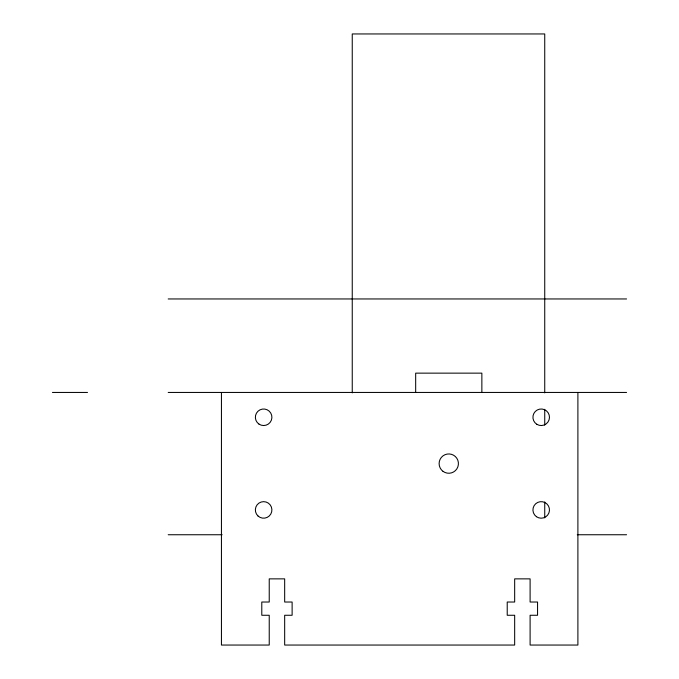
<?xml version="1.0" encoding="UTF-8"?>
<svg xmlns="http://www.w3.org/2000/svg" width="679" height="679" viewBox="0 0 679 679"><rect width="100%" height="100%" fill="white"/><g stroke="black" fill="none" stroke-linecap="round" stroke-linejoin="round"><path stroke-width="1.02" d="M168.205 298.955L626.573 298.955M52.427 392.445L87.515 392.445M168.205 392.445L626.573 392.445M168.205 534.746L222.152 534.746M577.277 534.746L626.573 534.746M577.897 392.445L577.897 645.05L530.104 645.05L530.104 615.267L537.556 615.267L537.556 602.027L530.104 602.027L530.104 578.864L514.665 578.864L514.665 602.027L507.221 602.027L507.221 615.267L514.665 615.267L514.665 645.05L284.671 645.05L284.671 615.267L292.123 615.267L292.123 602.027L284.671 602.027L284.671 578.864L269.232 578.864L269.232 602.027L261.788 602.027L261.788 615.267L269.232 615.267L269.232 645.05L221.439 645.05L221.439 392.445M544.736 392.869L544.736 33.95L352.248 33.95L352.248 392.869M544.736 409.31L544.736 425.122M544.736 501.925L544.736 517.882M481.861 392.445L481.861 373.144L415.675 373.144L415.675 392.445M536.427 516.685A8.275 8.275 0 0 0 549.438 510.676A8.275 8.275 0 0 0 537.726 502.418A8.275 8.275 0 0 0 536.427 516.685M536.851 424.307A8.275 8.275 0 0 0 549.472 417.509A8.275 8.275 0 0 0 537.276 409.98A8.275 8.275 0 0 0 536.851 424.307M258.003 515.989A8.275 8.275 0 0 0 271.693 511.771A8.275 8.275 0 0 0 261.194 502.019A8.275 8.275 0 0 0 258.003 515.989M259.013 424.129A8.275 8.275 0 0 0 271.889 417.831A8.275 8.275 0 0 0 259.998 409.836A8.275 8.275 0 0 0 259.013 424.129M443.022 471.353A9.65 9.65 0 0 0 458.359 464.691A9.65 9.65 0 0 0 444.923 454.743A9.65 9.65 0 0 0 443.022 471.353"/></g></svg>
